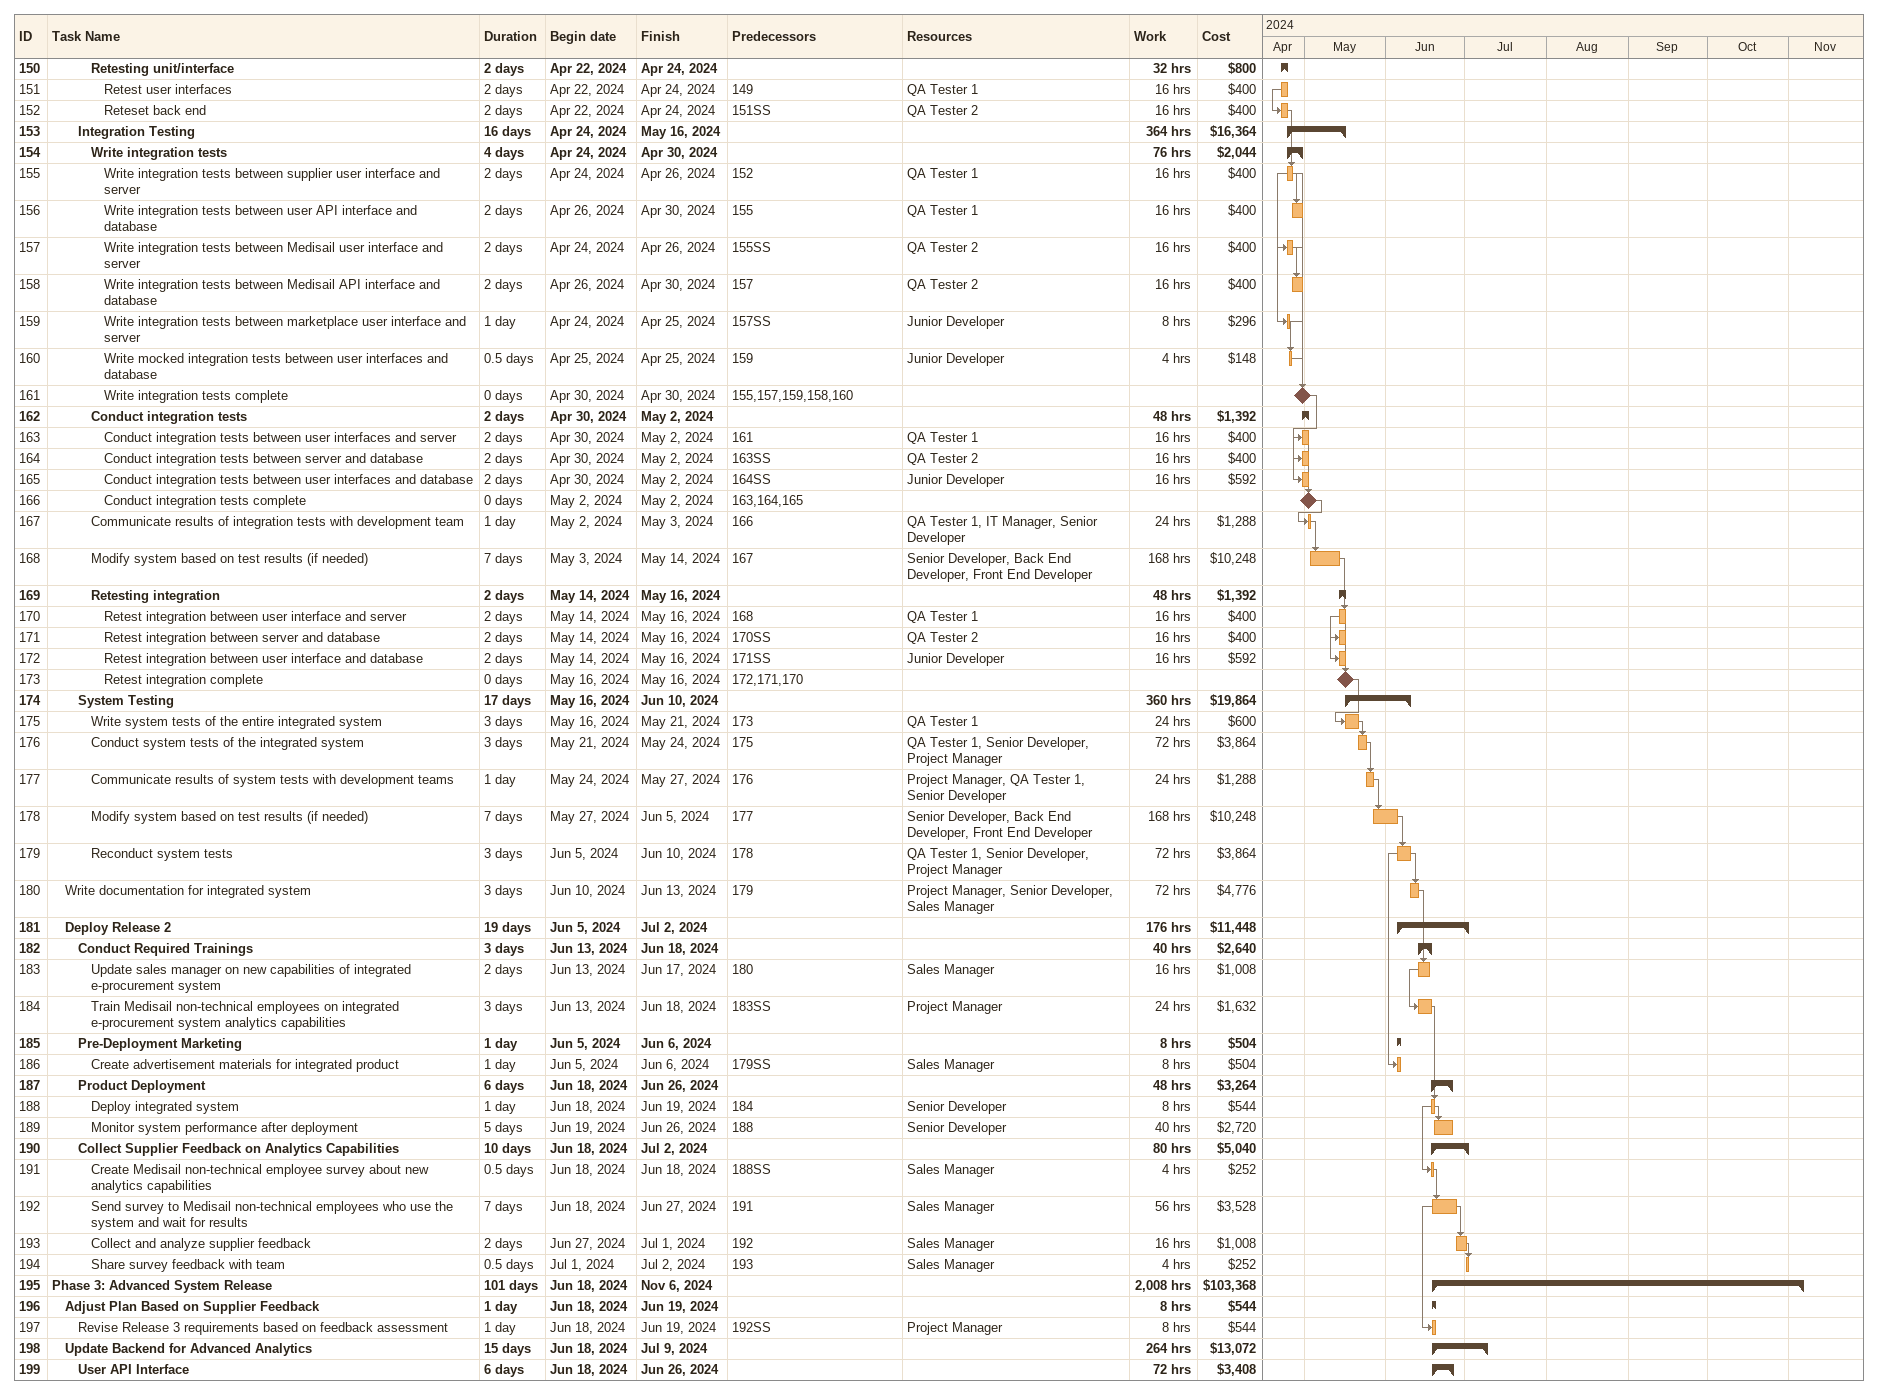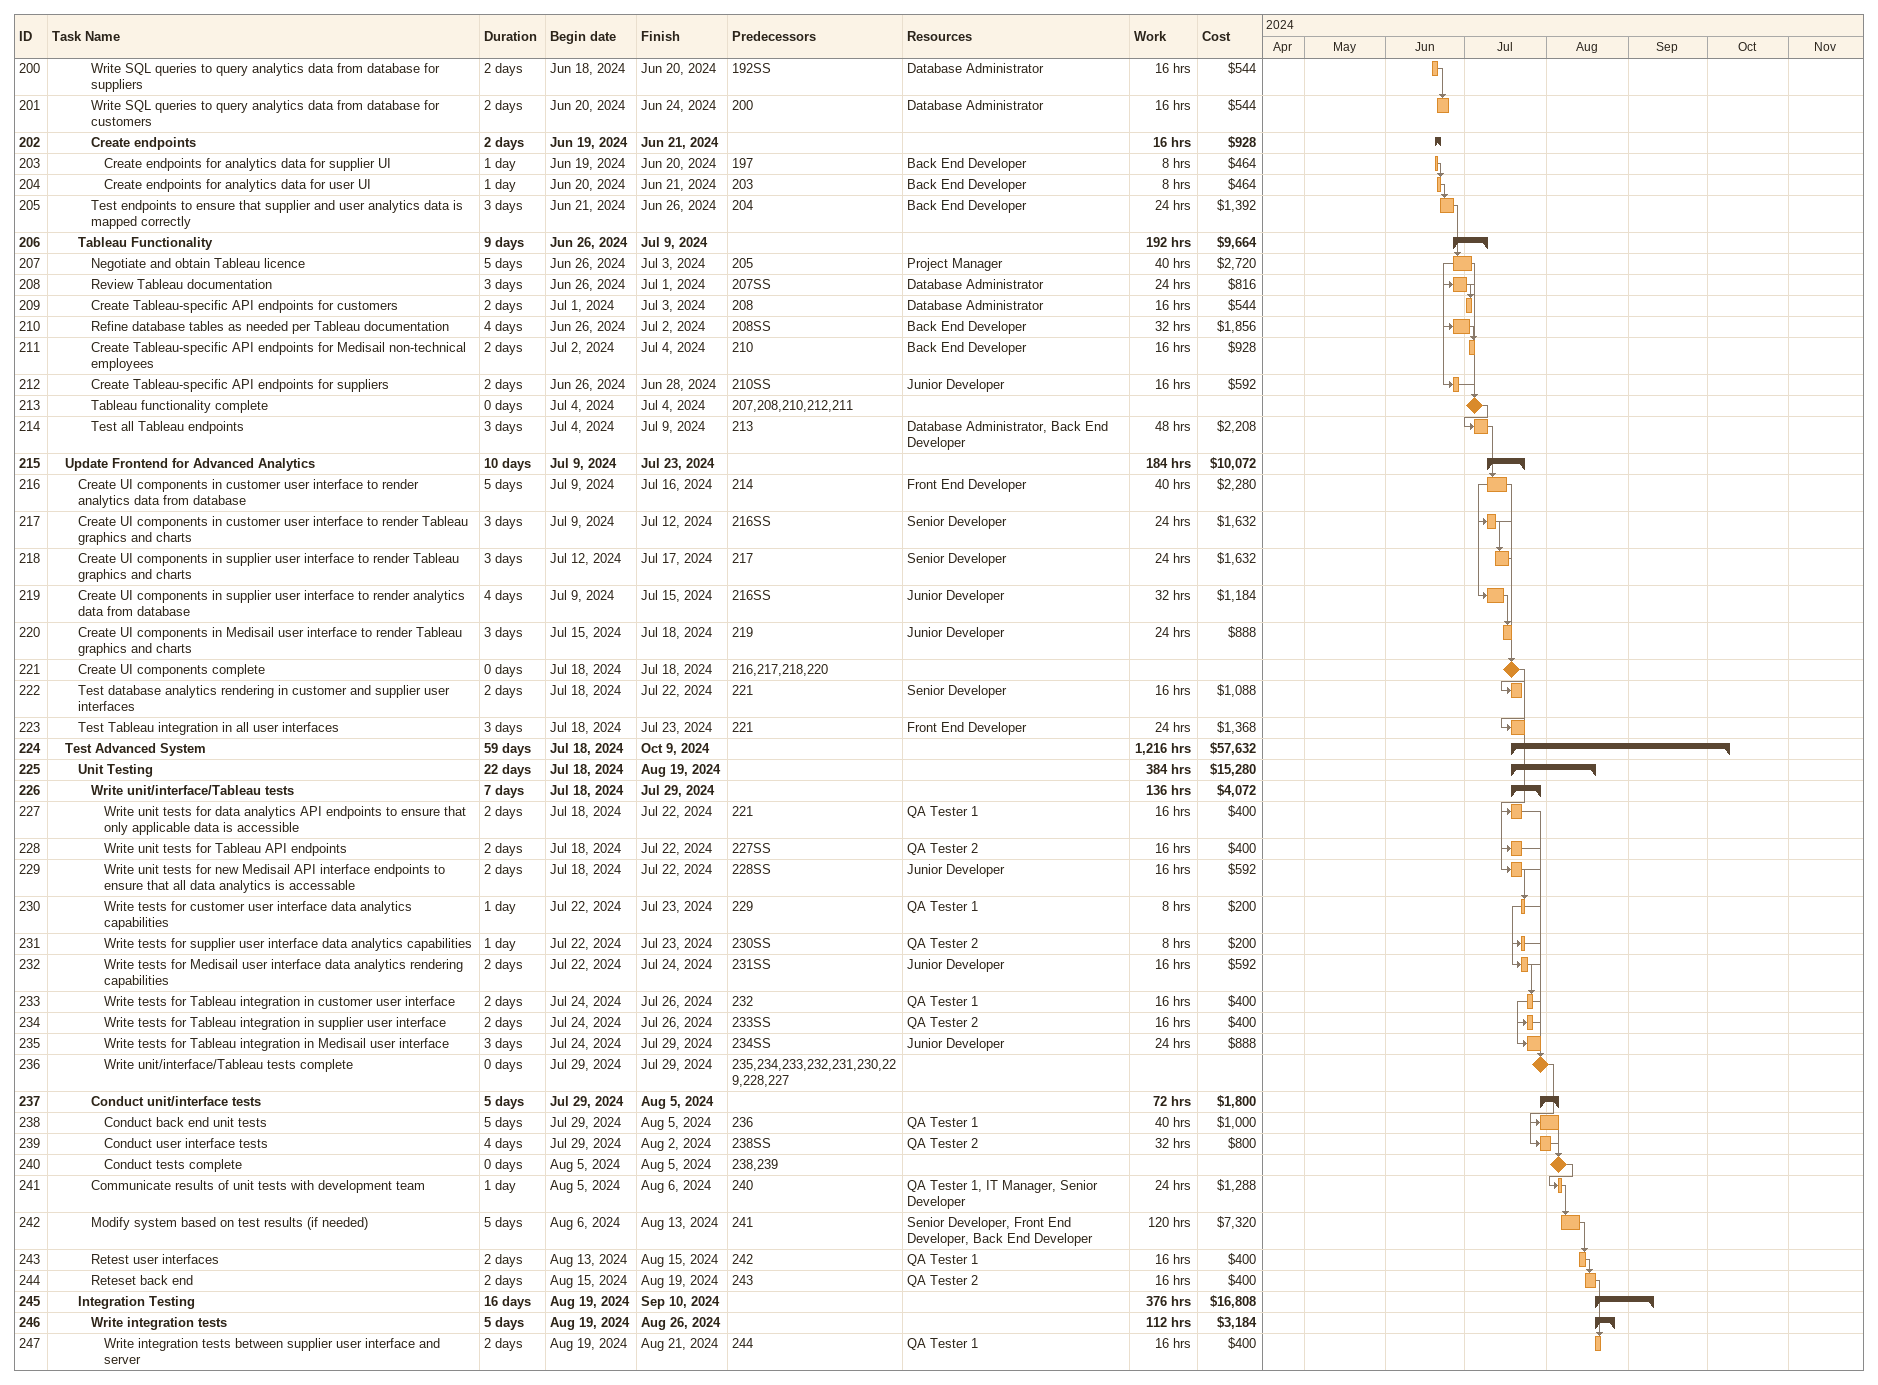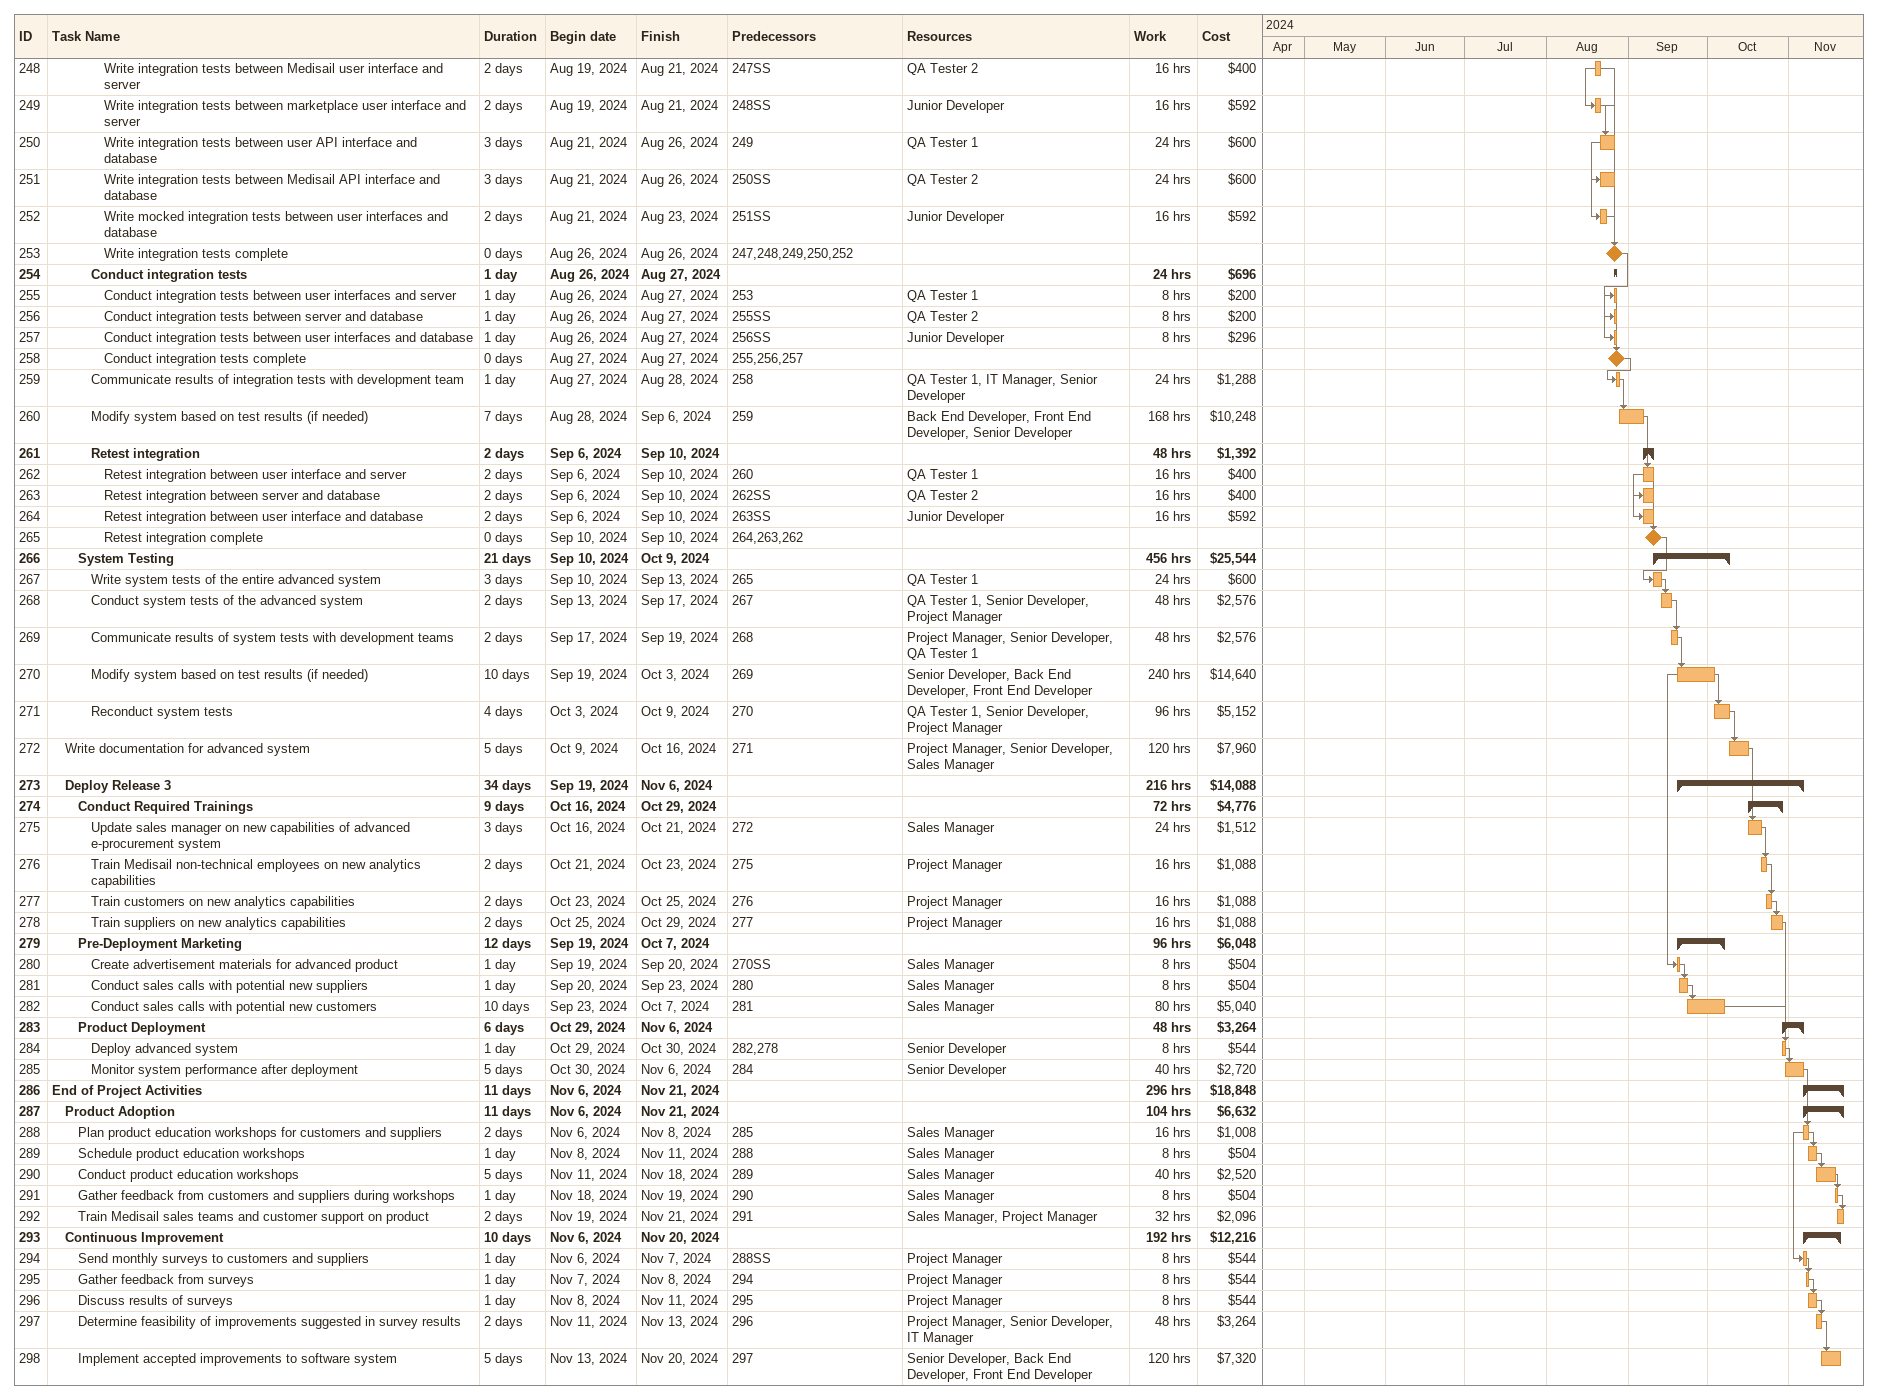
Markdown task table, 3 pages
| ID | Level | Task | Duration | Start | Finish | Predecessors | Resources | Work (h) | Cost ($) |
|---|---|---|---|---|---|---|---|---|---|
| 150 | 4 | **Retesting unit/interface** | 2d | 2024-04-22 | 2024-04-24 |  |  | 32 | 800 |
| 151 | 5 | Retest user interfaces | 2d | 2024-04-22 | 2024-04-24 | 149 | QA Tester 1 | 16 | 400 |
| 152 | 5 | Reteset back end | 2d | 2024-04-22 | 2024-04-24 | 151SS | QA Tester 2 | 16 | 400 |
| 153 | 3 | **Integration Testing** | 16d | 2024-04-24 | 2024-05-16 |  |  | 364 | 16364 |
| 154 | 4 | **Write integration tests** | 4d | 2024-04-24 | 2024-04-30 |  |  | 76 | 2044 |
| 155 | 5 | Write integration tests between supplier user interface and server | 2d | 2024-04-24 | 2024-04-26 | 152 | QA Tester 1 | 16 | 400 |
| 156 | 5 | Write integration tests between user API interface and database | 2d | 2024-04-26 | 2024-04-30 | 155 | QA Tester 1 | 16 | 400 |
| 157 | 5 | Write integration tests between Medisail user interface and server | 2d | 2024-04-24 | 2024-04-26 | 155SS | QA Tester 2 | 16 | 400 |
| 158 | 5 | Write integration tests between Medisail API interface and database | 2d | 2024-04-26 | 2024-04-30 | 157 | QA Tester 2 | 16 | 400 |
| 159 | 5 | Write integration tests between marketplace user interface and server | 1d | 2024-04-24 | 2024-04-25 | 157SS | Junior Developer | 8 | 296 |
| 160 | 5 | Write mocked integration tests between user interfaces and database | 0.5d | 2024-04-25 | 2024-04-25 | 159 | Junior Developer | 4 | 148 |
| 161 | 5 | Write integration tests complete | 0d | 2024-04-30 | 2024-04-30 | 155, 157, 159, 158, 160 |  |  |  |
| 162 | 4 | **Conduct integration tests** | 2d | 2024-04-30 | 2024-05-02 |  |  | 48 | 1392 |
| 163 | 5 | Conduct integration tests between user interfaces and server | 2d | 2024-04-30 | 2024-05-02 | 161 | QA Tester 1 | 16 | 400 |
| 164 | 5 | Conduct integration tests between server and database | 2d | 2024-04-30 | 2024-05-02 | 163SS | QA Tester 2 | 16 | 400 |
| 165 | 5 | Conduct integration tests between user interfaces and database | 2d | 2024-04-30 | 2024-05-02 | 164SS | Junior Developer | 16 | 592 |
| 166 | 5 | Conduct integration tests complete | 0d | 2024-05-02 | 2024-05-02 | 163, 164, 165 |  |  |  |
| 167 | 4 | Communicate results of integration tests with development team | 1d | 2024-05-02 | 2024-05-03 | 166 | QA Tester 1, IT Manager, Senior Developer | 24 | 1288 |
| 168 | 4 | Modify system based on test results (if needed) | 7d | 2024-05-03 | 2024-05-14 | 167 | Senior Developer, Back End Developer, Front End Developer | 168 | 10248 |
| 169 | 4 | **Retesting integration** | 2d | 2024-05-14 | 2024-05-16 |  |  | 48 | 1392 |
| 170 | 5 | Retest integration between user interface and server | 2d | 2024-05-14 | 2024-05-16 | 168 | QA Tester 1 | 16 | 400 |
| 171 | 5 | Retest integration between server and database | 2d | 2024-05-14 | 2024-05-16 | 170SS | QA Tester 2 | 16 | 400 |
| 172 | 5 | Retest integration between user interface and database | 2d | 2024-05-14 | 2024-05-16 | 171SS | Junior Developer | 16 | 592 |
| 173 | 5 | Retest integration complete | 0d | 2024-05-16 | 2024-05-16 | 172, 171, 170 |  |  |  |
| 174 | 3 | **System Testing** | 17d | 2024-05-16 | 2024-06-10 |  |  | 360 | 19864 |
| 175 | 4 | Write system tests of the entire integrated system | 3d | 2024-05-16 | 2024-05-21 | 173 | QA Tester 1 | 24 | 600 |
| 176 | 4 | Conduct system tests of the integrated system | 3d | 2024-05-21 | 2024-05-24 | 175 | QA Tester 1, Senior Developer, Project Manager | 72 | 3864 |
| 177 | 4 | Communicate results of system tests with development teams | 1d | 2024-05-24 | 2024-05-27 | 176 | Project Manager, QA Tester 1, Senior Developer | 24 | 1288 |
| 178 | 4 | Modify system based on test results (if needed) | 7d | 2024-05-27 | 2024-06-05 | 177 | Senior Developer, Back End Developer, Front End Developer | 168 | 10248 |
| 179 | 4 | Reconduct system tests | 3d | 2024-06-05 | 2024-06-10 | 178 | QA Tester 1, Senior Developer, Project Manager | 72 | 3864 |
| 180 | 2 | Write documentation for integrated system | 3d | 2024-06-10 | 2024-06-13 | 179 | Project Manager, Senior Developer, Sales Manager | 72 | 4776 |
| 181 | 2 | **Deploy Release 2** | 19d | 2024-06-05 | 2024-07-02 |  |  | 176 | 11448 |
| 182 | 3 | **Conduct Required Trainings** | 3d | 2024-06-13 | 2024-06-18 |  |  | 40 | 2640 |
| 183 | 4 | Update sales manager on new capabilities of integrated e-procurement system | 2d | 2024-06-13 | 2024-06-17 | 180 | Sales Manager | 16 | 1008 |
| 184 | 4 | Train Medisail non-technical employees on integrated e-procurement system analytics capabilities | 3d | 2024-06-13 | 2024-06-18 | 183SS | Project Manager | 24 | 1632 |
| 185 | 3 | **Pre-Deployment Marketing** | 1d | 2024-06-05 | 2024-06-06 |  |  | 8 | 504 |
| 186 | 4 | Create advertisement materials for integrated product | 1d | 2024-06-05 | 2024-06-06 | 179SS | Sales Manager | 8 | 504 |
| 187 | 3 | **Product Deployment** | 6d | 2024-06-18 | 2024-06-26 |  |  | 48 | 3264 |
| 188 | 4 | Deploy integrated system | 1d | 2024-06-18 | 2024-06-19 | 184 | Senior Developer | 8 | 544 |
| 189 | 4 | Monitor system performance after deployment | 5d | 2024-06-19 | 2024-06-26 | 188 | Senior Developer | 40 | 2720 |
| 190 | 3 | **Collect Supplier Feedback on Analytics Capabilities** | 10d | 2024-06-18 | 2024-07-02 |  |  | 80 | 5040 |
| 191 | 4 | Create Medisail non-technical employee survey about new analytics capabilities | 0.5d | 2024-06-18 | 2024-06-18 | 188SS | Sales Manager | 4 | 252 |
| 192 | 4 | Send survey to Medisail non-technical employees who use the system and wait for results | 7d | 2024-06-18 | 2024-06-27 | 191 | Sales Manager | 56 | 3528 |
| 193 | 4 | Collect and analyze supplier feedback | 2d | 2024-06-27 | 2024-07-01 | 192 | Sales Manager | 16 | 1008 |
| 194 | 4 | Share survey feedback with team | 0.5d | 2024-07-01 | 2024-07-02 | 193 | Sales Manager | 4 | 252 |
| 195 | 1 | **Phase 3: Advanced System Release** | 101d | 2024-06-18 | 2024-11-06 |  |  | 2008 | 103368 |
| 196 | 2 | **Adjust Plan Based on Supplier Feedback** | 1d | 2024-06-18 | 2024-06-19 |  |  | 8 | 544 |
| 197 | 3 | Revise Release 3 requirements based on feedback assessment | 1d | 2024-06-18 | 2024-06-19 | 192SS | Project Manager | 8 | 544 |
| 198 | 2 | **Update Backend for Advanced Analytics** | 15d | 2024-06-18 | 2024-07-09 |  |  | 264 | 13072 |
| 199 | 3 | **User API Interface** | 6d | 2024-06-18 | 2024-06-26 |  |  | 72 | 3408 |
| 200 | 4 | Write SQL queries to query analytics data from database for suppliers | 2d | 2024-06-18 | 2024-06-20 | 192SS | Database Administrator | 16 | 544 |
| 201 | 4 | Write SQL queries to query analytics data from database for customers | 2d | 2024-06-20 | 2024-06-24 | 200 | Database Administrator | 16 | 544 |
| 202 | 4 | **Create endpoints** | 2d | 2024-06-19 | 2024-06-21 |  |  | 16 | 928 |
| 203 | 5 | Create endpoints for analytics data for supplier UI | 1d | 2024-06-19 | 2024-06-20 | 197 | Back End Developer | 8 | 464 |
| 204 | 5 | Create endpoints for analytics data for user UI | 1d | 2024-06-20 | 2024-06-21 | 203 | Back End Developer | 8 | 464 |
| 205 | 4 | Test endpoints to ensure that supplier and user analytics data is mapped correctly | 3d | 2024-06-21 | 2024-06-26 | 204 | Back End Developer | 24 | 1392 |
| 206 | 3 | **Tableau Functionality** | 9d | 2024-06-26 | 2024-07-09 |  |  | 192 | 9664 |
| 207 | 4 | Negotiate and obtain Tableau licence | 5d | 2024-06-26 | 2024-07-03 | 205 | Project Manager | 40 | 2720 |
| 208 | 4 | Review Tableau documentation | 3d | 2024-06-26 | 2024-07-01 | 207SS | Database Administrator | 24 | 816 |
| 209 | 4 | Create Tableau-specific API endpoints for customers | 2d | 2024-07-01 | 2024-07-03 | 208 | Database Administrator | 16 | 544 |
| 210 | 4 | Refine database tables as needed per Tableau documentation | 4d | 2024-06-26 | 2024-07-02 | 208SS | Back End Developer | 32 | 1856 |
| 211 | 4 | Create Tableau-specific API endpoints for Medisail non-technical employees | 2d | 2024-07-02 | 2024-07-04 | 210 | Back End Developer | 16 | 928 |
| 212 | 4 | Create Tableau-specific API endpoints for suppliers | 2d | 2024-06-26 | 2024-06-28 | 210SS | Junior Developer | 16 | 592 |
| 213 | 4 | Tableau functionality complete | 0d | 2024-07-04 | 2024-07-04 | 207, 208, 210, 212, 211 |  |  |  |
| 214 | 4 | Test all Tableau endpoints | 3d | 2024-07-04 | 2024-07-09 | 213 | Database Administrator, Back End Developer | 48 | 2208 |
| 215 | 2 | **Update Frontend for Advanced Analytics** | 10d | 2024-07-09 | 2024-07-23 |  |  | 184 | 10072 |
| 216 | 3 | Create UI components in customer user interface to render analytics data from database | 5d | 2024-07-09 | 2024-07-16 | 214 | Front End Developer | 40 | 2280 |
| 217 | 3 | Create UI components in customer user interface to render Tableau graphics and charts | 3d | 2024-07-09 | 2024-07-12 | 216SS | Senior Developer | 24 | 1632 |
| 218 | 3 | Create UI components in supplier user interface to render Tableau graphics and charts | 3d | 2024-07-12 | 2024-07-17 | 217 | Senior Developer | 24 | 1632 |
| 219 | 3 | Create UI components in supplier user interface to render analytics data from database | 4d | 2024-07-09 | 2024-07-15 | 216SS | Junior Developer | 32 | 1184 |
| 220 | 3 | Create UI components in Medisail user interface to render Tableau graphics and charts | 3d | 2024-07-15 | 2024-07-18 | 219 | Junior Developer | 24 | 888 |
| 221 | 3 | Create UI components complete | 0d | 2024-07-18 | 2024-07-18 | 216, 217, 218, 220 |  |  |  |
| 222 | 3 | Test database analytics rendering in customer and supplier user interfaces | 2d | 2024-07-18 | 2024-07-22 | 221 | Senior Developer | 16 | 1088 |
| 223 | 3 | Test Tableau integration in all user interfaces | 3d | 2024-07-18 | 2024-07-23 | 221 | Front End Developer | 24 | 1368 |
| 224 | 2 | **Test Advanced System** | 59d | 2024-07-18 | 2024-10-09 |  |  | 1216 | 57632 |
| 225 | 3 | **Unit Testing** | 22d | 2024-07-18 | 2024-08-19 |  |  | 384 | 15280 |
| 226 | 4 | **Write unit/interface/Tableau tests** | 7d | 2024-07-18 | 2024-07-29 |  |  | 136 | 4072 |
| 227 | 5 | Write unit tests for data analytics API endpoints to ensure that only applicable data is accessible | 2d | 2024-07-18 | 2024-07-22 | 221 | QA Tester 1 | 16 | 400 |
| 228 | 5 | Write unit tests for Tableau API endpoints | 2d | 2024-07-18 | 2024-07-22 | 227SS | QA Tester 2 | 16 | 400 |
| 229 | 5 | Write unit tests for new Medisail API interface endpoints to ensure that all data analytics is accessable | 2d | 2024-07-18 | 2024-07-22 | 228SS | Junior Developer | 16 | 592 |
| 230 | 5 | Write tests for customer user interface data analytics capabilities | 1d | 2024-07-22 | 2024-07-23 | 229 | QA Tester 1 | 8 | 200 |
| 231 | 5 | Write tests for supplier user interface data analytics capabilities | 1d | 2024-07-22 | 2024-07-23 | 230SS | QA Tester 2 | 8 | 200 |
| 232 | 5 | Write tests for Medisail user interface data analytics rendering capabilities | 2d | 2024-07-22 | 2024-07-24 | 231SS | Junior Developer | 16 | 592 |
| 233 | 5 | Write tests for Tableau integration in customer user interface | 2d | 2024-07-24 | 2024-07-26 | 232 | QA Tester 1 | 16 | 400 |
| 234 | 5 | Write tests for Tableau integration in supplier user interface | 2d | 2024-07-24 | 2024-07-26 | 233SS | QA Tester 2 | 16 | 400 |
| 235 | 5 | Write tests for Tableau integration in Medisail user interface | 3d | 2024-07-24 | 2024-07-29 | 234SS | Junior Developer | 24 | 888 |
| 236 | 5 | Write unit/interface/Tableau tests complete | 0d | 2024-07-29 | 2024-07-29 | 235, 234, 233, 232, 231, 230, 229, 228, 227 |  |  |  |
| 237 | 4 | **Conduct unit/interface tests** | 5d | 2024-07-29 | 2024-08-05 |  |  | 72 | 1800 |
| 238 | 5 | Conduct back end unit tests | 5d | 2024-07-29 | 2024-08-05 | 236 | QA Tester 1 | 40 | 1000 |
| 239 | 5 | Conduct user interface tests | 4d | 2024-07-29 | 2024-08-02 | 238SS | QA Tester 2 | 32 | 800 |
| 240 | 5 | Conduct tests complete | 0d | 2024-08-05 | 2024-08-05 | 238, 239 |  |  |  |
| 241 | 4 | Communicate results of unit tests with development team | 1d | 2024-08-05 | 2024-08-06 | 240 | QA Tester 1, IT Manager, Senior Developer | 24 | 1288 |
| 242 | 4 | Modify system based on test results (if needed) | 5d | 2024-08-06 | 2024-08-13 | 241 | Senior Developer, Front End Developer, Back End Developer | 120 | 7320 |
| 243 | 4 | Retest user interfaces | 2d | 2024-08-13 | 2024-08-15 | 242 | QA Tester 1 | 16 | 400 |
| 244 | 4 | Reteset back end | 2d | 2024-08-15 | 2024-08-19 | 243 | QA Tester 2 | 16 | 400 |
| 245 | 3 | **Integration Testing** | 16d | 2024-08-19 | 2024-09-10 |  |  | 376 | 16808 |
| 246 | 4 | **Write integration tests** | 5d | 2024-08-19 | 2024-08-26 |  |  | 112 | 3184 |
| 247 | 5 | Write integration tests between supplier user interface and server | 2d | 2024-08-19 | 2024-08-21 | 244 | QA Tester 1 | 16 | 400 |
| 248 | 5 | Write integration tests between Medisail user interface and server | 2d | 2024-08-19 | 2024-08-21 | 247SS | QA Tester 2 | 16 | 400 |
| 249 | 5 | Write integration tests between marketplace user interface and server | 2d | 2024-08-19 | 2024-08-21 | 248SS | Junior Developer | 16 | 592 |
| 250 | 5 | Write integration tests between user API interface and database | 3d | 2024-08-21 | 2024-08-26 | 249 | QA Tester 1 | 24 | 600 |
| 251 | 5 | Write integration tests between Medisail API interface and database | 3d | 2024-08-21 | 2024-08-26 | 250SS | QA Tester 2 | 24 | 600 |
| 252 | 5 | Write mocked integration tests between user interfaces and database | 2d | 2024-08-21 | 2024-08-23 | 251SS | Junior Developer | 16 | 592 |
| 253 | 5 | Write integration tests complete | 0d | 2024-08-26 | 2024-08-26 | 247, 248, 249, 250, 252 |  |  |  |
| 254 | 4 | **Conduct integration tests** | 1d | 2024-08-26 | 2024-08-27 |  |  | 24 | 696 |
| 255 | 5 | Conduct integration tests between user interfaces and server | 1d | 2024-08-26 | 2024-08-27 | 253 | QA Tester 1 | 8 | 200 |
| 256 | 5 | Conduct integration tests between server and database | 1d | 2024-08-26 | 2024-08-27 | 255SS | QA Tester 2 | 8 | 200 |
| 257 | 5 | Conduct integration tests between user interfaces and database | 1d | 2024-08-26 | 2024-08-27 | 256SS | Junior Developer | 8 | 296 |
| 258 | 5 | Conduct integration tests complete | 0d | 2024-08-27 | 2024-08-27 | 255, 256, 257 |  |  |  |
| 259 | 4 | Communicate results of integration tests with development team | 1d | 2024-08-27 | 2024-08-28 | 258 | QA Tester 1, IT Manager, Senior Developer | 24 | 1288 |
| 260 | 4 | Modify system based on test results (if needed) | 7d | 2024-08-28 | 2024-09-06 | 259 | Back End Developer, Front End Developer, Senior Developer | 168 | 10248 |
| 261 | 4 | **Retest integration** | 2d | 2024-09-06 | 2024-09-10 |  |  | 48 | 1392 |
| 262 | 5 | Retest integration between user interface and server | 2d | 2024-09-06 | 2024-09-10 | 260 | QA Tester 1 | 16 | 400 |
| 263 | 5 | Retest integration between server and database | 2d | 2024-09-06 | 2024-09-10 | 262SS | QA Tester 2 | 16 | 400 |
| 264 | 5 | Retest integration between user interface and database | 2d | 2024-09-06 | 2024-09-10 | 263SS | Junior Developer | 16 | 592 |
| 265 | 5 | Retest integration complete | 0d | 2024-09-10 | 2024-09-10 | 264, 263, 262 |  |  |  |
| 266 | 3 | **System Testing** | 21d | 2024-09-10 | 2024-10-09 |  |  | 456 | 25544 |
| 267 | 4 | Write system tests of the entire advanced system | 3d | 2024-09-10 | 2024-09-13 | 265 | QA Tester 1 | 24 | 600 |
| 268 | 4 | Conduct system tests of the advanced system | 2d | 2024-09-13 | 2024-09-17 | 267 | QA Tester 1, Senior Developer, Project Manager | 48 | 2576 |
| 269 | 4 | Communicate results of system tests with development teams | 2d | 2024-09-17 | 2024-09-19 | 268 | Project Manager, Senior Developer, QA Tester 1 | 48 | 2576 |
| 270 | 4 | Modify system based on test results (if needed) | 10d | 2024-09-19 | 2024-10-03 | 269 | Senior Developer, Back End Developer, Front End Developer | 240 | 14640 |
| 271 | 4 | Reconduct system tests | 4d | 2024-10-03 | 2024-10-09 | 270 | QA Tester 1, Senior Developer, Project Manager | 96 | 5152 |
| 272 | 2 | Write documentation for advanced system | 5d | 2024-10-09 | 2024-10-16 | 271 | Project Manager, Senior Developer, Sales Manager | 120 | 7960 |
| 273 | 2 | **Deploy Release 3** | 34d | 2024-09-19 | 2024-11-06 |  |  | 216 | 14088 |
| 274 | 3 | **Conduct Required Trainings** | 9d | 2024-10-16 | 2024-10-29 |  |  | 72 | 4776 |
| 275 | 4 | Update sales manager on new capabilities of advanced e-procurement system | 3d | 2024-10-16 | 2024-10-21 | 272 | Sales Manager | 24 | 1512 |
| 276 | 4 | Train Medisail non-technical employees on new analytics capabilities | 2d | 2024-10-21 | 2024-10-23 | 275 | Project Manager | 16 | 1088 |
| 277 | 4 | Train customers on new analytics capabilities | 2d | 2024-10-23 | 2024-10-25 | 276 | Project Manager | 16 | 1088 |
| 278 | 4 | Train suppliers on new analytics capabilities | 2d | 2024-10-25 | 2024-10-29 | 277 | Project Manager | 16 | 1088 |
| 279 | 3 | **Pre-Deployment Marketing** | 12d | 2024-09-19 | 2024-10-07 |  |  | 96 | 6048 |
| 280 | 4 | Create advertisement materials for advanced product | 1d | 2024-09-19 | 2024-09-20 | 270SS | Sales Manager | 8 | 504 |
| 281 | 4 | Conduct sales calls with potential new suppliers | 1d | 2024-09-20 | 2024-09-23 | 280 | Sales Manager | 8 | 504 |
| 282 | 4 | Conduct sales calls with potential new customers | 10d | 2024-09-23 | 2024-10-07 | 281 | Sales Manager | 80 | 5040 |
| 283 | 3 | **Product Deployment** | 6d | 2024-10-29 | 2024-11-06 |  |  | 48 | 3264 |
| 284 | 4 | Deploy advanced system | 1d | 2024-10-29 | 2024-10-30 | 282, 278 | Senior Developer | 8 | 544 |
| 285 | 4 | Monitor system performance after deployment | 5d | 2024-10-30 | 2024-11-06 | 284 | Senior Developer | 40 | 2720 |
| 286 | 1 | **End of Project Activities** | 11d | 2024-11-06 | 2024-11-21 |  |  | 296 | 18848 |
| 287 | 2 | **Product Adoption** | 11d | 2024-11-06 | 2024-11-21 |  |  | 104 | 6632 |
| 288 | 3 | Plan product education workshops for customers and suppliers | 2d | 2024-11-06 | 2024-11-08 | 285 | Sales Manager | 16 | 1008 |
| 289 | 3 | Schedule product education workshops | 1d | 2024-11-08 | 2024-11-11 | 288 | Sales Manager | 8 | 504 |
| 290 | 3 | Conduct product education workshops | 5d | 2024-11-11 | 2024-11-18 | 289 | Sales Manager | 40 | 2520 |
| 291 | 3 | Gather feedback from customers and suppliers during workshops | 1d | 2024-11-18 | 2024-11-19 | 290 | Sales Manager | 8 | 504 |
| 292 | 3 | Train Medisail sales teams and customer support on product | 2d | 2024-11-19 | 2024-11-21 | 291 | Sales Manager, Project Manager | 32 | 2096 |
| 293 | 2 | **Continuous Improvement** | 10d | 2024-11-06 | 2024-11-20 |  |  | 192 | 12216 |
| 294 | 3 | Send monthly surveys to customers and suppliers | 1d | 2024-11-06 | 2024-11-07 | 288SS | Project Manager | 8 | 544 |
| 295 | 3 | Gather feedback from surveys | 1d | 2024-11-07 | 2024-11-08 | 294 | Project Manager | 8 | 544 |
| 296 | 3 | Discuss results of surveys | 1d | 2024-11-08 | 2024-11-11 | 295 | Project Manager | 8 | 544 |
| 297 | 3 | Determine feasibility of improvements suggested in survey results | 2d | 2024-11-11 | 2024-11-13 | 296 | Project Manager, Senior Developer, IT Manager | 48 | 3264 |
| 298 | 3 | Implement accepted improvements to software system | 5d | 2024-11-13 | 2024-11-20 | 297 | Senior Developer, Back End Developer, Front End Developer | 120 | 7320 |
